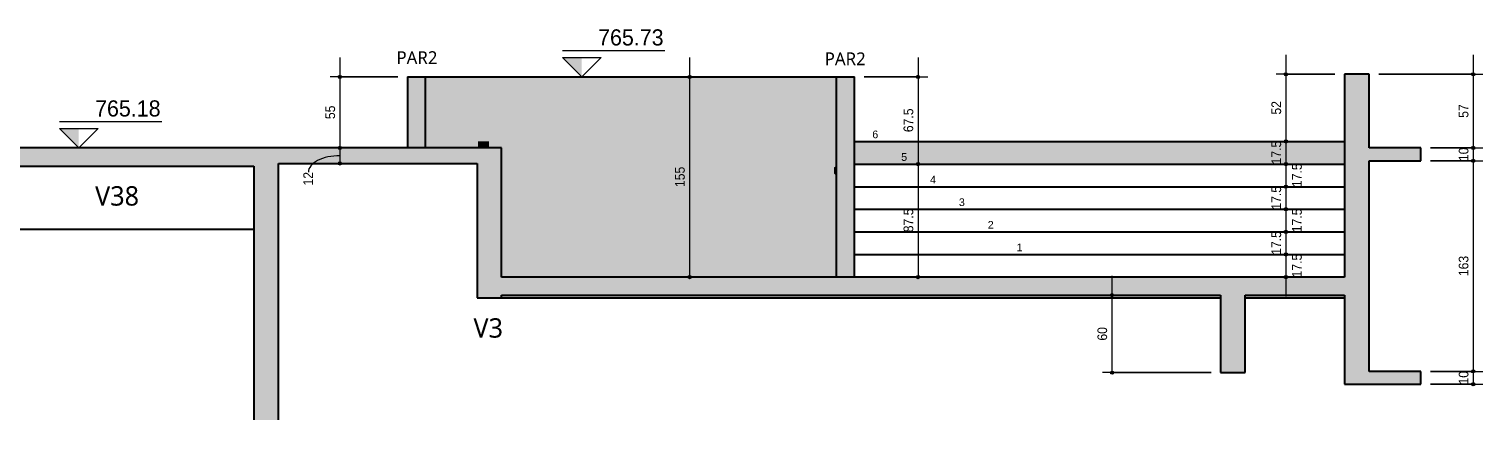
# Model space of a CAD drawing. Header units: centimetres. Extents: x -1897 to 22038, y -1268 to 84208.
# Drawn here: x 14799 to 15925, y 76307 to 76610 of the extents above; entities that cross this region are included whole.
import ezdxf

# ---------------------------------------------------------------- set-up
doc = ezdxf.new("R2010")
doc.units = ezdxf.units.CM
for name, color, linetype, lineweight in [('A-ANNO-DIMS', 7, 'Continuous', 9), ('A-ANNO-DIMS-50', 7, 'Continuous', 9), ('A-FLOR', 7, 'Continuous', 18), ('A-WALL', 7, 'Continuous', 9), ('A-WALL-IDEN', 7, 'Continuous', 9), ('G-ANNO-DIMS', 7, 'Continuous', 9), ('S-BEAM', 7, 'Continuous', 18), ('S-BEAM-IDEN', 7, 'Continuous', 9), ('S-COLS', 7, 'Continuous', 18), ('S-STRS', 7, 'Continuous', 9), ('S-STRS-ANNO', 7, 'Continuous', 18)]:
    doc.layers.add(name, color=color, linetype=linetype, lineweight=lineweight)
doc.styles.add('Arial', font='arial.ttf', dxfattribs={"height": 5.953125})
doc.styles.add('Arial_1', font='arial.ttf', dxfattribs={"width": 0.9, "height": 7.5})
doc.styles.add('Arial_2', font='arial.ttf', dxfattribs={"width": 0.95, "height": 12.5})
doc.styles.add('Gadugi', font='gadugi.ttf', dxfattribs={"height": 15})
doc.styles.add('Gadugi_1', font='gadugi.ttf', dxfattribs={"height": 10})
doc.dimstyles.new('PED_R80_1_5mm_ACIMA_As_ESQ__R00_1', dxfattribs={"dimscale": 30.48, "dimtxt": 7.651945, "dimasz": 0.328084, "dimexe": 0.246063, "dimexo": 0.246063, "dimgap": 0.049213, "dimtad": 1, "dimdec": 1, "dimrnd": 0.5, "dimdsep": 46, "dimtxsty": 'Arial_1', "dimblk1": 'DOTSMALL', "dimblk2": 'DOTSMALL', "dimsah": 1, "dimcen": 0.09, "dimdle": 0.492126, "dimazin": 0, "dimtfac": 1, "dimtdec": 4, "dimtix": 1, "dimtmove": 2, "dimatfit": 3, "dimfxl": 1, "dimtvp": 1, "dimtolj": 1, "dimtzin": 0, "dimarcsym": 2})
doc.dimstyles.new('PED_R80_1_5mm_ACIMA_As_ESQ__R00_2', dxfattribs={"dimscale": 30.48, "dimtxt": 7.651945, "dimasz": 0.328084, "dimexe": 0.246063, "dimexo": 0.246063, "dimgap": 0.049213, "dimtad": 1, "dimdec": 1, "dimrnd": 0.5, "dimdsep": 46, "dimtxsty": 'Arial_1', "dimblk1": 'DOTSMALL', "dimblk2": 'DOTSMALL', "dimsah": 1, "dimcen": 0.09, "dimdle": 0.492126, "dimazin": 0, "dimtfac": 1, "dimtdec": 4, "dimtix": 1, "dimtmove": 1, "dimatfit": 3, "dimfxl": 1, "dimtvp": 1, "dimtolj": 1, "dimtzin": 0, "dimarcsym": 2})
doc.dimstyles.new('PED_R80_1_5mm_ACIMA_As_ESQ__R00_3', dxfattribs={"dimscale": 30.48, "dimtxt": 7.651945, "dimasz": 0.328084, "dimexe": 0.246063, "dimexo": 0.246063, "dimgap": 0.049213, "dimtad": 1, "dimdec": 1, "dimrnd": 0.5, "dimdsep": 46, "dimtxsty": 'Arial_1', "dimblk1": 'DOTSMALL', "dimblk2": 'DOTSMALL', "dimsah": 1, "dimcen": 0.09, "dimdle": 0.492126, "dimazin": 0, "dimtfac": 1, "dimtdec": 4, "dimtix": 1, "dimtmove": 0, "dimatfit": 3, "dimfxl": 1, "dimtvp": 1, "dimtolj": 1, "dimtzin": 0, "dimarcsym": 2})

# ---------------------------------------------------------------- blocks, each defined once
blk = doc.blocks.new('Elevações de ponto - SIMBOLO DE NÍVEL-CORTE-2219088-CT001 K2 - CORTE A-A')
at = {"layer": 'G-ANNO-DIMS'}
blk.add_hatch(color=256, dxfattribs=at).paths.add_polyline_path([(-134.3, 76548), (-134.3, 76533), (-149.3, 76548)], flags=0)
for p, q in [((-70.1, 76553.1), (-149.3, 76553.1)), ((-134.3, 76533), (-149.3, 76548)), ((-149.3, 76548), (-119.3, 76548)), ((-119.3, 76548), (-134.3, 76533))]:
    blk.add_line(p, q, dxfattribs=at)
blk = doc.blocks.new('DIMBLOCK387-CT001 K2 - CORTE A-A')
at = {"layer": 'A-ANNO-DIMS-50', "true_color": 0x000032}
h = blk.add_hatch(color=178, dxfattribs=at)
edge = h.paths.add_edge_path(flags=0)
edge.add_arc((15039.8, 76573), 1.25, 0, 360)
h = blk.add_hatch(color=178, dxfattribs=at)
edge = h.paths.add_edge_path(flags=0)
edge.add_arc((15039.8, 76518), 1.25, 0, 360)
at = {"layer": 'A-ANNO-DIMS-50', "color": 178, "true_color": 0x000032}
for p, q in [((15039.8, 76588), (15039.8, 76518)), ((15084.7, 76573), (15032.3, 76573)), ((15039.8, 76573), (15084.7, 76573)), ((15034.1, 76518), (15047.3, 76518)), ((15039.8, 76518), (15034.1, 76518))]:
    blk.add_line(p, q, dxfattribs=at)
for centre in [(15039.8, 76573), (15039.8, 76518)]:
    blk.add_circle(centre, 1.25, dxfattribs=at)
at = {"layer": 'A-ANNO-DIMS-50', "color": 0, "insert": (15028.6, 76540.3), "char_height": 7.5, "width": 12.431, "attachment_point": 1, "rotation": 90, "line_spacing_factor": 0.941778, "style": 'Arial_1'}
blk.add_mtext('55', dxfattribs=at)
blk = doc.blocks.new('_DotSmall')
at = {"color": 0, "linetype": 'ByBlock', "const_width": 0.5}
blk.add_lwpolyline([(-0.0625, 0, 1), (0.0625, 0, 1)], format="xyb", close=True, dxfattribs=at)
blk = doc.blocks.new('DIMBLOCK388-CT001 K2 - CORTE A-A')
at = {"layer": 'A-ANNO-DIMS-50', "true_color": 0x000032}
h = blk.add_hatch(color=178, dxfattribs=at)
edge = h.paths.add_edge_path(flags=0)
edge.add_arc((15039.8, 76518), 1.25, 0, 360)
h = blk.add_hatch(color=178, dxfattribs=at)
edge = h.paths.add_edge_path(flags=0)
edge.add_arc((15039.8, 76506), 1.25, 0, 360)
at = {"layer": 'A-ANNO-DIMS-50', "color": 178, "true_color": 0x000032}
for p, q in [((15034.1, 76518), (15047.3, 76518)), ((15039.8, 76518), (15034.1, 76518)), ((15039.8, 76518), (15039.8, 76506)), ((15034.1, 76506), (15047.3, 76506)), ((15039.8, 76506), (15034.1, 76506))]:
    blk.add_line(p, q, dxfattribs=at)
for centre in [(15039.8, 76518), (15039.8, 76506)]:
    blk.add_circle(centre, 1.25, dxfattribs=at)
blk.add_ellipse((15039.8, 76499.2), major_axis=(24.4, 0), ratio=0.523428, start_param=1.570796, end_param=3.141593, dxfattribs=at)
at = {"layer": 'A-ANNO-DIMS-50', "color": 0, "insert": (15011.5, 76488.9), "char_height": 7.5, "width": 12.431, "attachment_point": 1, "rotation": 90, "line_spacing_factor": 0.941778, "style": 'Arial_1'}
blk.add_mtext('12', dxfattribs=at)
blk = doc.blocks.new('DIMBLOCK389-CT001 K2 - CORTE A-A')
at = {"layer": 'A-ANNO-DIMS-50', "true_color": 0x000032}
h = blk.add_hatch(color=178, dxfattribs=at)
edge = h.paths.add_edge_path(flags=0)
edge.add_arc((15310.8, 76573), 1.25, 0, 360)
h = blk.add_hatch(color=178, dxfattribs=at)
edge = h.paths.add_edge_path(flags=0)
edge.add_arc((15310.8, 76418), 1.25, 0, 360)
at = {"layer": 'A-ANNO-DIMS-50', "color": 178, "true_color": 0x000032}
for p, q in [((15310.8, 76588), (15310.8, 76418)), ((15305, 76573), (15318.3, 76573)), ((15310.8, 76573), (15305, 76573)), ((15305, 76418), (15318.3, 76418)), ((15310.8, 76418), (15305, 76418))]:
    blk.add_line(p, q, dxfattribs=at)
for centre in [(15310.8, 76573), (15310.8, 76418)]:
    blk.add_circle(centre, 1.25, dxfattribs=at)
at = {"layer": 'A-ANNO-DIMS-50', "color": 0, "insert": (15299.5, 76487.7), "char_height": 7.5, "width": 18.647, "attachment_point": 1, "rotation": 90, "line_spacing_factor": 0.941778, "style": 'Arial_1'}
blk.add_mtext('155', dxfattribs=at)
blk = doc.blocks.new('DIMBLOCK390-CT001 K2 - CORTE A-A')
at = {"layer": 'A-ANNO-DIMS-50', "true_color": 0x000032}
h = blk.add_hatch(color=178, dxfattribs=at)
edge = h.paths.add_edge_path(flags=0)
edge.add_arc((15772.7, 76575), 1.25, 0, 360)
h = blk.add_hatch(color=178, dxfattribs=at)
edge = h.paths.add_edge_path(flags=0)
edge.add_arc((15772.7, 76523), 1.25, 0, 360)
at = {"layer": 'A-ANNO-DIMS-50', "color": 178, "true_color": 0x000032}
for p, q in [((15772.7, 76590), (15772.7, 76523)), ((15810.7, 76575), (15765.2, 76575)), ((15772.7, 76575), (15810.7, 76575)), ((15767, 76523), (15780.2, 76523)), ((15772.7, 76523), (15767, 76523))]:
    blk.add_line(p, q, dxfattribs=at)
for centre in [(15772.7, 76575), (15772.7, 76523)]:
    blk.add_circle(centre, 1.25, dxfattribs=at)
at = {"layer": 'A-ANNO-DIMS-50', "color": 0, "insert": (15761.5, 76543.8), "char_height": 7.5, "width": 12.431, "attachment_point": 1, "rotation": 90, "line_spacing_factor": 0.941778, "style": 'Arial_1'}
blk.add_mtext('52', dxfattribs=at)
blk = doc.blocks.new('DIMBLOCK391-CT001 K2 - CORTE A-A')
at = {"layer": 'A-ANNO-DIMS-50', "true_color": 0x000032}
h = blk.add_hatch(color=178, dxfattribs=at)
edge = h.paths.add_edge_path(flags=0)
edge.add_arc((15772.7, 76523), 1.25, 0, 360)
h = blk.add_hatch(color=178, dxfattribs=at)
edge = h.paths.add_edge_path(flags=0)
edge.add_arc((15772.7, 76505.5), 1.25, 0, 360)
at = {"layer": 'A-ANNO-DIMS-50', "color": 178, "true_color": 0x000032}
for p, q in [((15767, 76523), (15780.2, 76523)), ((15772.7, 76523), (15767, 76523)), ((15772.7, 76523), (15772.7, 76505.5)), ((15767, 76505.5), (15780.2, 76505.5)), ((15772.7, 76505.5), (15767, 76505.5))]:
    blk.add_line(p, q, dxfattribs=at)
for centre in [(15772.7, 76523), (15772.7, 76505.5)]:
    blk.add_circle(centre, 1.25, dxfattribs=at)
at = {"layer": 'A-ANNO-DIMS-50', "color": 0, "insert": (15761.5, 76505.2), "char_height": 7.5, "width": 21.755, "attachment_point": 1, "rotation": 90, "line_spacing_factor": 0.941778, "style": 'Arial_1'}
blk.add_mtext('17.5', dxfattribs=at)
blk = doc.blocks.new('DIMBLOCK392-CT001 K2 - CORTE A-A')
at = {"layer": 'A-ANNO-DIMS-50', "true_color": 0x000032}
h = blk.add_hatch(color=178, dxfattribs=at)
edge = h.paths.add_edge_path(flags=0)
edge.add_arc((15772.7, 76505.5), 1.25, 0, 360)
h = blk.add_hatch(color=178, dxfattribs=at)
edge = h.paths.add_edge_path(flags=0)
edge.add_arc((15772.7, 76488), 1.25, 0, 360)
at = {"layer": 'A-ANNO-DIMS-50', "color": 178, "true_color": 0x000032}
for p, q in [((15767, 76505.5), (15780.2, 76505.5)), ((15772.7, 76505.5), (15767, 76505.5)), ((15772.7, 76505.5), (15772.7, 76488)), ((15767, 76488), (15780.2, 76488)), ((15772.7, 76488), (15767, 76488))]:
    blk.add_line(p, q, dxfattribs=at)
for centre in [(15772.7, 76505.5), (15772.7, 76488)]:
    blk.add_circle(centre, 1.25, dxfattribs=at)
at = {"layer": 'A-ANNO-DIMS-50', "color": 0, "insert": (15777.5, 76487.7), "char_height": 7.5, "width": 21.755, "attachment_point": 1, "rotation": 90, "line_spacing_factor": 0.941778, "style": 'Arial_1'}
blk.add_mtext('17.5', dxfattribs=at)
blk = doc.blocks.new('DIMBLOCK393-CT001 K2 - CORTE A-A')
at = {"layer": 'A-ANNO-DIMS-50', "true_color": 0x000032}
h = blk.add_hatch(color=178, dxfattribs=at)
edge = h.paths.add_edge_path(flags=0)
edge.add_arc((15772.7, 76488), 1.25, 0, 360)
h = blk.add_hatch(color=178, dxfattribs=at)
edge = h.paths.add_edge_path(flags=0)
edge.add_arc((15772.7, 76470.5), 1.25, 0, 360)
at = {"layer": 'A-ANNO-DIMS-50', "color": 178, "true_color": 0x000032}
for p, q in [((15767, 76488), (15780.2, 76488)), ((15772.7, 76488), (15767, 76488)), ((15772.7, 76488), (15772.7, 76470.5)), ((15767, 76470.5), (15780.2, 76470.5)), ((15772.7, 76470.5), (15767, 76470.5))]:
    blk.add_line(p, q, dxfattribs=at)
for centre in [(15772.7, 76488), (15772.7, 76470.5)]:
    blk.add_circle(centre, 1.25, dxfattribs=at)
at = {"layer": 'A-ANNO-DIMS-50', "color": 0, "insert": (15761.5, 76470.2), "char_height": 7.5, "width": 21.755, "attachment_point": 1, "rotation": 90, "line_spacing_factor": 0.941778, "style": 'Arial_1'}
blk.add_mtext('17.5', dxfattribs=at)
blk = doc.blocks.new('DIMBLOCK394-CT001 K2 - CORTE A-A')
at = {"layer": 'A-ANNO-DIMS-50', "true_color": 0x000032}
h = blk.add_hatch(color=178, dxfattribs=at)
edge = h.paths.add_edge_path(flags=0)
edge.add_arc((15772.7, 76470.5), 1.25, 0, 360)
h = blk.add_hatch(color=178, dxfattribs=at)
edge = h.paths.add_edge_path(flags=0)
edge.add_arc((15772.7, 76453), 1.25, 0, 360)
at = {"layer": 'A-ANNO-DIMS-50', "color": 178, "true_color": 0x000032}
for p, q in [((15767, 76470.5), (15780.2, 76470.5)), ((15772.7, 76470.5), (15767, 76470.5)), ((15772.7, 76470.5), (15772.7, 76453)), ((15767, 76453), (15780.2, 76453)), ((15772.7, 76453), (15767, 76453))]:
    blk.add_line(p, q, dxfattribs=at)
for centre in [(15772.7, 76470.5), (15772.7, 76453)]:
    blk.add_circle(centre, 1.25, dxfattribs=at)
at = {"layer": 'A-ANNO-DIMS-50', "color": 0, "insert": (15777.5, 76452.7), "char_height": 7.5, "width": 21.755, "attachment_point": 1, "rotation": 90, "line_spacing_factor": 0.941778, "style": 'Arial_1'}
blk.add_mtext('17.5', dxfattribs=at)
blk = doc.blocks.new('DIMBLOCK395-CT001 K2 - CORTE A-A')
at = {"layer": 'A-ANNO-DIMS-50', "true_color": 0x000032}
h = blk.add_hatch(color=178, dxfattribs=at)
edge = h.paths.add_edge_path(flags=0)
edge.add_arc((15772.7, 76453), 1.25, 0, 360)
h = blk.add_hatch(color=178, dxfattribs=at)
edge = h.paths.add_edge_path(flags=0)
edge.add_arc((15772.7, 76435.5), 1.25, 0, 360)
at = {"layer": 'A-ANNO-DIMS-50', "color": 178, "true_color": 0x000032}
for p, q in [((15767, 76453), (15780.2, 76453)), ((15772.7, 76453), (15767, 76453)), ((15772.7, 76453), (15772.7, 76435.5)), ((15767, 76435.5), (15780.2, 76435.5)), ((15772.7, 76435.5), (15767, 76435.5))]:
    blk.add_line(p, q, dxfattribs=at)
for centre in [(15772.7, 76453), (15772.7, 76435.5)]:
    blk.add_circle(centre, 1.25, dxfattribs=at)
at = {"layer": 'A-ANNO-DIMS-50', "color": 0, "insert": (15761.5, 76435.2), "char_height": 7.5, "width": 21.755, "attachment_point": 1, "rotation": 90, "line_spacing_factor": 0.941778, "style": 'Arial_1'}
blk.add_mtext('17.5', dxfattribs=at)
blk = doc.blocks.new('DIMBLOCK396-CT001 K2 - CORTE A-A')
at = {"layer": 'A-ANNO-DIMS-50', "true_color": 0x000032}
h = blk.add_hatch(color=178, dxfattribs=at)
edge = h.paths.add_edge_path(flags=0)
edge.add_arc((15772.7, 76435.5), 1.25, 0, 360)
h = blk.add_hatch(color=178, dxfattribs=at)
edge = h.paths.add_edge_path(flags=0)
edge.add_arc((15772.7, 76418), 1.25, 0, 360)
at = {"layer": 'A-ANNO-DIMS-50', "color": 178, "true_color": 0x000032}
for p, q in [((15767, 76435.5), (15780.2, 76435.5)), ((15772.7, 76435.5), (15767, 76435.5)), ((15772.7, 76435.5), (15772.7, 76403)), ((15767, 76418), (15780.2, 76418)), ((15772.7, 76418), (15767, 76418))]:
    blk.add_line(p, q, dxfattribs=at)
for centre in [(15772.7, 76435.5), (15772.7, 76418)]:
    blk.add_circle(centre, 1.25, dxfattribs=at)
at = {"layer": 'A-ANNO-DIMS-50', "color": 0, "insert": (15777.5, 76417.7), "char_height": 7.5, "width": 21.755, "attachment_point": 1, "rotation": 90, "line_spacing_factor": 0.941778, "style": 'Arial_1'}
blk.add_mtext('17.5', dxfattribs=at)
blk = doc.blocks.new('DIMBLOCK403-CT001 K2 - CORTE A-A')
at = {"layer": 'A-ANNO-DIMS-50', "true_color": 0x000032}
h = blk.add_hatch(color=178, dxfattribs=at)
edge = h.paths.add_edge_path(flags=0)
edge.add_arc((15487.7, 76573), 1.25, 0, 360)
h = blk.add_hatch(color=178, dxfattribs=at)
edge = h.paths.add_edge_path(flags=0)
edge.add_arc((15487.7, 76505.5), 1.25, 0, 360)
at = {"layer": 'A-ANNO-DIMS-50', "color": 178, "true_color": 0x000032}
for p, q in [((15487.7, 76588), (15487.7, 76505.5)), ((15446, 76573), (15495.2, 76573)), ((15487.7, 76573), (15446, 76573)), ((15482, 76505.5), (15495.2, 76505.5)), ((15487.7, 76505.5), (15482, 76505.5))]:
    blk.add_line(p, q, dxfattribs=at)
for centre in [(15487.7, 76573), (15487.7, 76505.5)]:
    blk.add_circle(centre, 1.25, dxfattribs=at)
at = {"layer": 'A-ANNO-DIMS-50', "color": 0, "insert": (15476.5, 76530.2), "char_height": 7.5, "width": 21.755, "attachment_point": 1, "rotation": 90, "line_spacing_factor": 0.941778, "style": 'Arial_1'}
blk.add_mtext('67.5', dxfattribs=at)
blk = doc.blocks.new('DIMBLOCK404-CT001 K2 - CORTE A-A')
at = {"layer": 'A-ANNO-DIMS-50', "true_color": 0x000032}
h = blk.add_hatch(color=178, dxfattribs=at)
edge = h.paths.add_edge_path(flags=0)
edge.add_arc((15487.7, 76505.5), 1.25, 0, 360)
h = blk.add_hatch(color=178, dxfattribs=at)
edge = h.paths.add_edge_path(flags=0)
edge.add_arc((15487.7, 76418), 1.25, 0, 360)
at = {"layer": 'A-ANNO-DIMS-50', "color": 178, "true_color": 0x000032}
for p, q in [((15482, 76505.5), (15495.2, 76505.5)), ((15487.7, 76505.5), (15482, 76505.5)), ((15487.7, 76505.5), (15487.7, 76418)), ((15482, 76418), (15495.2, 76418)), ((15487.7, 76418), (15482, 76418))]:
    blk.add_line(p, q, dxfattribs=at)
for centre in [(15487.7, 76505.5), (15487.7, 76418)]:
    blk.add_circle(centre, 1.25, dxfattribs=at)
at = {"layer": 'A-ANNO-DIMS-50', "color": 0, "insert": (15476.5, 76452.7), "char_height": 7.5, "width": 21.755, "attachment_point": 1, "rotation": 90, "line_spacing_factor": 0.941778, "style": 'Arial_1'}
blk.add_mtext('87.5', dxfattribs=at)
blk = doc.blocks.new('DIMBLOCK405-CT001 K2 - CORTE A-A')
at = {"layer": 'A-ANNO-DIMS-50', "true_color": 0x000032}
h = blk.add_hatch(color=178, dxfattribs=at)
edge = h.paths.add_edge_path(flags=0)
edge.add_arc((15917.8, 76575), 1.25, 0, 360)
h = blk.add_hatch(color=178, dxfattribs=at)
edge = h.paths.add_edge_path(flags=0)
edge.add_arc((15917.8, 76518), 1.25, 0, 360)
at = {"layer": 'A-ANNO-DIMS-50', "color": 178, "true_color": 0x000032}
for p, q in [((15917.8, 76590), (15917.8, 76518)), ((15844.7, 76575), (15925.3, 76575)), ((15917.8, 76575), (15844.7, 76575)), ((15884.7, 76518), (15925.3, 76518)), ((15917.8, 76518), (15884.7, 76518))]:
    blk.add_line(p, q, dxfattribs=at)
for centre in [(15917.8, 76575), (15917.8, 76518)]:
    blk.add_circle(centre, 1.25, dxfattribs=at)
at = {"layer": 'A-ANNO-DIMS-50', "color": 0, "insert": (15906.6, 76541.3), "char_height": 7.5, "width": 12.431, "attachment_point": 1, "rotation": 90, "line_spacing_factor": 0.941778, "style": 'Arial_1'}
blk.add_mtext('57', dxfattribs=at)
blk = doc.blocks.new('DIMBLOCK406-CT001 K2 - CORTE A-A')
at = {"layer": 'A-ANNO-DIMS-50', "true_color": 0x000032}
h = blk.add_hatch(color=178, dxfattribs=at)
edge = h.paths.add_edge_path(flags=0)
edge.add_arc((15917.8, 76518), 1.25, 0, 360)
h = blk.add_hatch(color=178, dxfattribs=at)
edge = h.paths.add_edge_path(flags=0)
edge.add_arc((15917.8, 76508), 1.25, 0, 360)
at = {"layer": 'A-ANNO-DIMS-50', "color": 178, "true_color": 0x000032}
for p, q in [((15884.7, 76518), (15925.3, 76518)), ((15917.8, 76518), (15884.7, 76518)), ((15917.8, 76518), (15917.8, 76508)), ((15884.7, 76508), (15925.3, 76508)), ((15917.8, 76508), (15884.7, 76508))]:
    blk.add_line(p, q, dxfattribs=at)
for centre in [(15917.8, 76518), (15917.8, 76508)]:
    blk.add_circle(centre, 1.25, dxfattribs=at)
at = {"layer": 'A-ANNO-DIMS-50', "color": 0, "insert": (15906.6, 76507.8), "char_height": 7.5, "width": 12.431, "attachment_point": 1, "rotation": 90, "line_spacing_factor": 0.941778, "style": 'Arial_1'}
blk.add_mtext('10', dxfattribs=at)
blk = doc.blocks.new('DIMBLOCK407-CT001 K2 - CORTE A-A')
at = {"layer": 'A-ANNO-DIMS-50', "true_color": 0x000032}
h = blk.add_hatch(color=178, dxfattribs=at)
edge = h.paths.add_edge_path(flags=0)
edge.add_arc((15917.8, 76508), 1.25, 0, 360)
h = blk.add_hatch(color=178, dxfattribs=at)
edge = h.paths.add_edge_path(flags=0)
edge.add_arc((15917.8, 76345), 1.25, 0, 360)
at = {"layer": 'A-ANNO-DIMS-50', "color": 178, "true_color": 0x000032}
for p, q in [((15884.7, 76508), (15925.3, 76508)), ((15917.8, 76508), (15884.7, 76508)), ((15917.8, 76508), (15917.8, 76345)), ((15884.7, 76345), (15925.3, 76345)), ((15917.8, 76345), (15884.7, 76345))]:
    blk.add_line(p, q, dxfattribs=at)
for centre in [(15917.8, 76508), (15917.8, 76345)]:
    blk.add_circle(centre, 1.25, dxfattribs=at)
at = {"layer": 'A-ANNO-DIMS-50', "color": 0, "insert": (15906.6, 76418.7), "char_height": 7.5, "width": 18.647, "attachment_point": 1, "rotation": 90, "line_spacing_factor": 0.941778, "style": 'Arial_1'}
blk.add_mtext('163', dxfattribs=at)
blk = doc.blocks.new('DIMBLOCK408-CT001 K2 - CORTE A-A')
at = {"layer": 'A-ANNO-DIMS-50', "true_color": 0x000032}
h = blk.add_hatch(color=178, dxfattribs=at)
edge = h.paths.add_edge_path(flags=0)
edge.add_arc((15917.8, 76345), 1.25, 0, 360)
h = blk.add_hatch(color=178, dxfattribs=at)
edge = h.paths.add_edge_path(flags=0)
edge.add_arc((15917.8, 76335), 1.25, 0, 360)
at = {"layer": 'A-ANNO-DIMS-50', "color": 178, "true_color": 0x000032}
for p, q in [((15884.7, 76345), (15925.3, 76345)), ((15917.8, 76345), (15884.7, 76345)), ((15917.8, 76345), (15917.8, 76335)), ((15884.7, 76335), (15925.3, 76335)), ((15917.8, 76335), (15884.7, 76335))]:
    blk.add_line(p, q, dxfattribs=at)
for centre in [(15917.8, 76345), (15917.8, 76335)]:
    blk.add_circle(centre, 1.25, dxfattribs=at)
at = {"layer": 'A-ANNO-DIMS-50', "color": 0, "insert": (15906.6, 76334.8), "char_height": 7.5, "width": 12.431, "attachment_point": 1, "rotation": 90, "line_spacing_factor": 0.941778, "style": 'Arial_1'}
blk.add_mtext('10', dxfattribs=at)
blk = doc.blocks.new('DIMBLOCK409-CT001 K2 - CORTE A-A')
at = {"layer": 'A-ANNO-DIMS-50', "true_color": 0x000032}
h = blk.add_hatch(color=178, dxfattribs=at)
edge = h.paths.add_edge_path(flags=0)
edge.add_arc((15638, 76404), 1.25, 0, 360)
h = blk.add_hatch(color=178, dxfattribs=at)
edge = h.paths.add_edge_path(flags=0)
edge.add_arc((15638, 76344), 1.25, 0, 360)
at = {"layer": 'A-ANNO-DIMS-50', "color": 178, "true_color": 0x000032}
for p, q in [((15638, 76344), (15638, 76419)), ((15643.7, 76404), (15630.5, 76404)), ((15638, 76404), (15643.7, 76404)), ((15714.7, 76344), (15630.5, 76344)), ((15638, 76344), (15714.7, 76344))]:
    blk.add_line(p, q, dxfattribs=at)
for centre in [(15638, 76404), (15638, 76344)]:
    blk.add_circle(centre, 1.25, dxfattribs=at)
at = {"layer": 'A-ANNO-DIMS-50', "color": 0, "insert": (15626.7, 76368.8), "char_height": 7.5, "width": 12.431, "attachment_point": 1, "rotation": 90, "line_spacing_factor": 0.941778, "style": 'Arial_1'}
blk.add_mtext('60', dxfattribs=at)

msp = doc.modelspace()

# ---------------------------------------------------------------- hatches: boundary and pattern name
at = {"layer": 'A-FLOR', "true_color": 0xa6a6a6}
for points in [[(14708.66, 76504), (14973.16, 76504), (14973.16, 76518), (14708.66, 76518)], [(15146.16, 76506), (15146.16, 76518), (14992.16, 76518), (14992.16, 76506), (15142.06, 76506)], [(15877.16, 76508), (15877.16, 76518), (15837.16, 76518), (15837.16, 76508)], [(15165.16, 76404), (15722.16, 76404), (15722.16, 76418), (15165.16, 76418)], [(15815.2, 76404), (15818.16, 76404), (15818.16, 76418), (15741.16, 76418), (15741.16, 76404), (15742.43, 76404)], [(15877.16, 76335), (15877.16, 76345), (15837.16, 76345), (15837.16, 76335)]]:
    msp.add_hatch(color=253, dxfattribs=at).paths.add_polyline_path(points, flags=0)
at = {"layer": 'A-WALL', "lineweight": 25, "true_color": 0xd6c7cd}
for points in [[(15106.25, 76518), (15106.25, 76573), (15092.18, 76573), (15092.18, 76518)], [(15437.56, 76418), (15438.45, 76418), (15438.45, 76573), (15424.38, 76573), (15424.38, 76418)]]:
    msp.add_hatch(color=254, dxfattribs=at).paths.add_polyline_path(points, flags=0)
at = {"layer": 'A-WALL', "true_color": 0xd6c7cd}
for points in [[(15141.51, 76518), (15146.94, 76518), (15146.94, 76523), (15159.84, 76523), (15159.84, 76573), (15106.25, 76573), (15106.25, 76518), (15133.58, 76518)], [(15159.84, 76523), (15265.32, 76523), (15265.32, 76573), (15159.84, 76573), (15159.84, 76525.4)], [(15330.74, 76523), (15342.79, 76523), (15342.79, 76573), (15265.32, 76573), (15265.32, 76523), (15318.22, 76523)], [(15423.77, 76498), (15423.91, 76498.24), (15424.02, 76498.93), (15424.1, 76500.09), (15424.04, 76501.9), (15423.89, 76502.85), (15423.74, 76502.96), (15423.63, 76502.76), (15423.54, 76502.42), (15423.41, 76500.94), (15423.46, 76499.25), (15423.65, 76498.15), (15423.74, 76498.04)]]:
    msp.add_hatch(color=254, dxfattribs=at).paths.add_polyline_path(points, flags=0)
h = msp.add_hatch(color=254, dxfattribs=at)
h.paths.add_polyline_path([(15342.79, 76418), (15424.38, 76418), (15424.38, 76573), (15342.79, 76573), (15342.79, 76420.11)], flags=0)
h.paths.add_polyline_path([(15423.77, 76498), (15423.65, 76498.15), (15423.54, 76498.59), (15423.41, 76500.07), (15423.46, 76501.75), (15423.65, 76502.85), (15423.77, 76503), (15423.89, 76502.85), (15423.99, 76502.42), (15424.1, 76500.91), (15424.06, 76499.25), (15423.89, 76498.15)], flags=0)
at = {"layer": 'S-BEAM', "true_color": 0xa6a6a6}
for points in [[(15818.16, 76335), (15837.16, 76335), (15837.16, 76575), (15818.16, 76575), (15818.16, 76345)], [(15146.94, 76402), (15165.16, 76402), (15165.16, 76518), (15146.16, 76518), (15146.16, 76402)], [(15741.16, 76344), (15741.16, 76418), (15722.16, 76418), (15722.16, 76344)]]:
    msp.add_hatch(color=253, dxfattribs=at).paths.add_polyline_path(points, flags=0)
at = {"layer": 'S-BEAM', "true_color": 0xd6c7cd}
msp.add_hatch(color=254, dxfattribs=at).paths.add_polyline_path([(15155.44, 76518), (15155.44, 76523), (15146.94, 76523), (15146.94, 76518), (15153.21, 76518)], flags=0)
h = msp.add_hatch(color=254, dxfattribs=at)
h.paths.add_polyline_path([(15353.19, 76402), (15722.16, 76402), (15722.16, 76404), (15165.16, 76404), (15165.16, 76402), (15346.61, 76402)], flags=0)
h.paths.add_polyline_path([(15741.16, 76402), (15818.16, 76402), (15818.16, 76404), (15741.16, 76404)], flags=0)
h.paths.add_polyline_path([(15242.22, 76418), (15342.79, 76418), (15342.79, 76523), (15155.44, 76523), (15155.44, 76518), (15165.16, 76518), (15165.16, 76418), (15192.14, 76418)], flags=0)
h.paths.add_polyline_path([(15438.45, 76505.5), (15818.16, 76505.5), (15818.16, 76523), (15438.45, 76523), (15438.45, 76505.58)], flags=0)
at = {"layer": 'S-COLS', "true_color": 0xa6a6a6}
msp.add_hatch(color=253, dxfattribs=at).paths.add_polyline_path([(14973.16, 76307.41), (14992.16, 76307.41), (14992.16, 76518), (14973.16, 76518), (14973.16, 76504)], flags=0)

# ---------------------------------------------------------------- linework, layer by layer
at = {"layer": 'A-FLOR', "lineweight": 25}
for p, q in [((14973.16, 76518), (14708.66, 76518)), ((15146.16, 76518), (14992.16, 76518)), ((15877.16, 76518), (15837.16, 76518)), ((15877.16, 76508), (15877.16, 76518)), ((14708.66, 76504), (14973.16, 76504)), ((14992.16, 76506), (15146.16, 76506)), ((15837.16, 76508), (15877.16, 76508)), ((15722.16, 76418), (15165.16, 76418)), ((15818.16, 76418), (15741.16, 76418)), ((15165.16, 76404), (15722.16, 76404)), ((15741.16, 76404), (15818.16, 76404)), ((15877.16, 76345), (15837.16, 76345)), ((15877.16, 76335), (15877.16, 76345)), ((15837.16, 76335), (15877.16, 76335))]:
    msp.add_line(p, q, dxfattribs=at)
at = {"layer": 'A-WALL', "lineweight": 25}
for p, q in [((15092.18, 76573), (15438.45, 76573)), ((15092.18, 76573), (15092.18, 76518)), ((15106.25, 76518), (15106.25, 76573)), ((15424.38, 76573), (15424.38, 76418)), ((15438.45, 76418), (15438.45, 76573))]:
    msp.add_line(p, q, dxfattribs=at)
for points in [[(15423.77, 76498), (15423.75, 76498), (15423.71, 76498.03), (15423.65, 76498.14), (15423.59, 76498.33), (15423.54, 76498.58), (15423.49, 76498.89), (15423.46, 76499.24), (15423.43, 76499.64), (15423.41, 76500.01), (15423.41, 76500.34), (15423.41, 76500.71), (15423.42, 76501.15), (15423.44, 76501.58), (15423.47, 76501.89), (15423.5, 76502.11), (15423.52, 76502.31), (15423.56, 76502.55), (15423.65, 76502.88), (15423.72, 76503), (15423.77, 76503)], [(15423.77, 76503), (15423.79, 76503), (15423.83, 76502.97), (15423.89, 76502.86), (15423.94, 76502.68), (15423.99, 76502.43), (15424.03, 76502.12), (15424.06, 76501.76), (15424.08, 76501.36), (15424.1, 76500.99), (15424.1, 76500.67), (15424.1, 76500.3), (15424.09, 76499.85), (15424.07, 76499.42), (15424.05, 76499.11), (15424.03, 76498.89), (15424, 76498.69), (15423.97, 76498.46), (15423.9, 76498.12), (15423.82, 76498.01), (15423.77, 76498)]]:
    msp.add_open_spline(points, degree=3, knots=[0, 0, 0, 0, 0.0555556, 0.1111111, 0.1666667, 0.2222222, 0.2777778, 0.3333333, 0.3888889, 0.4444444, 0.4791667, 0.5138889, 0.5833333, 0.6527778, 0.6875, 0.7222222, 0.7569444, 0.7916667, 0.8611111, 1, 1, 1, 1], dxfattribs=at)
at = {"layer": 'S-BEAM', "lineweight": 25}
for p, q in [((15837.16, 76575), (15818.16, 76575)), ((15818.16, 76575), (15818.16, 76418)), ((15837.16, 76518), (15837.16, 76575)), ((15438.45, 76523), (15818.16, 76523)), ((15165.16, 76518), (15146.16, 76518)), ((15165.16, 76418), (15165.16, 76518)), ((15146.16, 76506), (15146.16, 76402)), ((15837.16, 76345), (15837.16, 76508)), ((14708.66, 76455), (14973.16, 76455)), ((15741.16, 76418), (15722.16, 76418)), ((15146.16, 76402), (15165.16, 76402)), ((15165.16, 76402), (15165.16, 76404)), ((15165.16, 76402), (15722.16, 76402)), ((15722.16, 76404), (15722.16, 76344)), ((15741.16, 76344), (15741.16, 76404)), ((15741.16, 76402), (15818.16, 76402)), ((15818.16, 76404), (15818.16, 76335)), ((15722.16, 76344), (15741.16, 76344)), ((15818.16, 76335), (15837.16, 76335))]:
    msp.add_line(p, q, dxfattribs=at)
at = {"layer": 'S-COLS', "lineweight": 25}
for p, q in [((14992.16, 76518), (14973.16, 76518)), ((14973.16, 76504), (14973.16, 76307.41)), ((14992.16, 76307.41), (14992.16, 76506))]:
    msp.add_line(p, q, dxfattribs=at)
at = {"layer": 'S-STRS', "lineweight": 25}
for p, q in [((15438.45, 76505.5), (15818.16, 76505.5)), ((15438.45, 76488), (15818.16, 76488)), ((15438.45, 76470.5), (15818.16, 76470.5)), ((15438.45, 76453), (15818.16, 76453)), ((15438.45, 76435.5), (15818.16, 76435.5))]:
    msp.add_line(p, q, dxfattribs=at)

# ---------------------------------------------------------------- block references
at = {"layer": 'G-ANNO-DIMS'}
for p in [(15361.55, 40), (14971.87, -15)]:
    msp.add_blockref('Elevações de ponto - SIMBOLO DE NÍVEL-CORTE-2219088-CT001 K2 - CORTE A-A', p, dxfattribs=at)

# ---------------------------------------------------------------- texts
at = {"layer": 'A-WALL-IDEN', "char_height": 10, "width": 40.4852, "attachment_point": 1, "style": 'Gadugi_1'}
for insert in [(15083.65, 76592.86), (15415.42, 76591.99)]:
    msp.add_mtext('PAR2', dxfattribs=dict(at, insert=insert))
at = {"layer": 'G-ANNO-DIMS', "char_height": 12.5, "width": 59.8377, "attachment_point": 1, "line_spacing_factor": 0.941778, "style": 'Arial_2'}
for s, insert in [('765.73', (15239.86, 76609.82)), ('765.18', (14850.18, 76554.82))]:
    msp.add_mtext(s, dxfattribs=dict(at, insert=insert))
at = {"layer": 'S-BEAM-IDEN', "char_height": 15, "attachment_point": 1, "style": 'Gadugi'}
for s, insert, width in [('V38', (14850.18, 76488.34), 44.0928), ('V3', (15143.29, 76386.11), 30.0633)]:
    msp.add_mtext(s, dxfattribs=dict(at, insert=insert, width=width))
at = {"layer": 'S-STRS-ANNO', "char_height": 5.95, "width": 5.4944, "attachment_point": 1, "line_spacing_factor": 0.941778, "style": 'Arial'}
for s, insert in [('6', (15452.28, 76531.45)), ('5', (15474.64, 76513.95)), ('4', (15497, 76496.45)), ('3', (15519.36, 76478.95)), ('2', (15541.72, 76461.45)), ('1', (15564.08, 76443.95))]:
    msp.add_mtext(s, dxfattribs=dict(at, insert=insert))

# ---------------------------------------------------------------- dimensions: what is measured, and where the dimension line sits
at = {"layer": 'A-ANNO-DIMS', "color": 178, "true_color": 0x000032}
for base, p1, p2, override, picture, middle in [((15039.8, 76518), (15092.18, 76573), (15041.57, 76518), {"dimpost": '<>', "dimfxl": 74.742097}, 'DIMBLOCK387-CT001 K2 - CORTE A-A', (15034.49, 76545.5)), ((15310.76, 76418), (15312.53, 76573), (15312.53, 76418), {"dimpost": '<>', "dimfxl": 155}, 'DIMBLOCK389-CT001 K2 - CORTE A-A', (15305.43, 76495.5)), ((15487.72, 76505.5), (15438.45, 76573), (15489.49, 76505.5), {"dimpost": '<>', "dimfxl": 84.624752}, 'DIMBLOCK403-CT001 K2 - CORTE A-A', (15482.4, 76539.25)), ((15772.74, 76523), (15818.16, 76575), (15774.51, 76523), {"dimpost": '<>', "dimfxl": 67.892847}, 'DIMBLOCK390-CT001 K2 - CORTE A-A', (15767.41, 76549)), ((15917.84, 76518), (15837.16, 76575), (15877.16, 76518), {"dimpost": '<>', "dimfxl": 69.634761}, 'DIMBLOCK405-CT001 K2 - CORTE A-A', (15912.52, 76546.5)), ((15772.74, 76505.5), (15774.51, 76523), (15774.51, 76505.5), {"dimpost": '<>', "dimfxl": 17.5}, 'DIMBLOCK391-CT001 K2 - CORTE A-A', (15767.41, 76514.25)), ((15917.84, 76508), (15877.16, 76518), (15877.16, 76508), {"dimpost": '<>', "dimfxl": 10}, 'DIMBLOCK406-CT001 K2 - CORTE A-A', (15912.51, 76513)), ((15917.84, 76345), (15877.16, 76508), (15877.16, 76345), {"dimpost": '<>', "dimfxl": 163}, 'DIMBLOCK407-CT001 K2 - CORTE A-A', (15912.5, 76426.5)), ((15487.72, 76418), (15489.49, 76505.5), (15489.49, 76418), {"dimpost": '<>', "dimfxl": 87.5}, 'DIMBLOCK404-CT001 K2 - CORTE A-A', (15482.4, 76461.75)), ((15772.74, 76470.5), (15774.51, 76488), (15774.51, 76470.5), {"dimpost": '<>', "dimfxl": 17.5}, 'DIMBLOCK393-CT001 K2 - CORTE A-A', (15767.41, 76479.25)), ((15772.74, 76435.5), (15774.51, 76453), (15774.51, 76435.5), {"dimpost": '<>', "dimfxl": 17.5}, 'DIMBLOCK395-CT001 K2 - CORTE A-A', (15767.41, 76444.25)), ((15637.98, 76404), (15722.16, 76344), (15636.22, 76404), {"dimpost": '<>', "dimfxl": 104.816849}, 'DIMBLOCK409-CT001 K2 - CORTE A-A', (15632.65, 76374)), ((15917.84, 76335), (15877.16, 76345), (15877.16, 76335), {"dimpost": '<>', "dimfxl": 10}, 'DIMBLOCK408-CT001 K2 - CORTE A-A', (15912.51, 76340))]:
    dim = msp.add_linear_dim(base=base, p1=p1, p2=p2, angle=90, dimstyle='PED_R80_1_5mm_ACIMA_As_ESQ__R00_3', override=override, dxfattribs=at)
    dim.commit()
    dim.dimension.update_dxf_attribs({"geometry": picture, "text_midpoint": middle})
for base, p1, p2, dimstyle, override, picture, middle in [((15039.8, 76506), (15041.57, 76518), (15041.57, 76506), 'PED_R80_1_5mm_ACIMA_As_ESQ__R00_2', {"dimpost": '<>', "dimfxl": 12}, 'DIMBLOCK388-CT001 K2 - CORTE A-A', (15016.53, 76495.07)), ((15772.74, 76488), (15774.51, 76505.5), (15774.51, 76488), 'PED_R80_1_5mm_ACIMA_As_ESQ__R00_1', {"dimpost": '<>', "dimfxl": 17.5}, 'DIMBLOCK392-CT001 K2 - CORTE A-A', (15782.49, 76498.56)), ((15772.74, 76453), (15774.51, 76470.5), (15774.51, 76453), 'PED_R80_1_5mm_ACIMA_As_ESQ__R00_1', {"dimpost": '<>', "dimfxl": 17.5}, 'DIMBLOCK394-CT001 K2 - CORTE A-A', (15782.49, 76463.56)), ((15772.74, 76418), (15774.51, 76435.5), (15774.51, 76418), 'PED_R80_1_5mm_ACIMA_As_ESQ__R00_1', {"dimpost": '<>', "dimfxl": 17.5}, 'DIMBLOCK396-CT001 K2 - CORTE A-A', (15782.49, 76428.56))]:
    dim = msp.add_linear_dim(base=base, p1=p1, p2=p2, angle=90, dimstyle=dimstyle, override=override, dxfattribs=at)
    dim.commit()
    dim.dimension.update_dxf_attribs({"geometry": picture, "text_midpoint": middle, "dimtype": 160, "text_rotation": 90})

doc.saveas('drawing.dxf')
